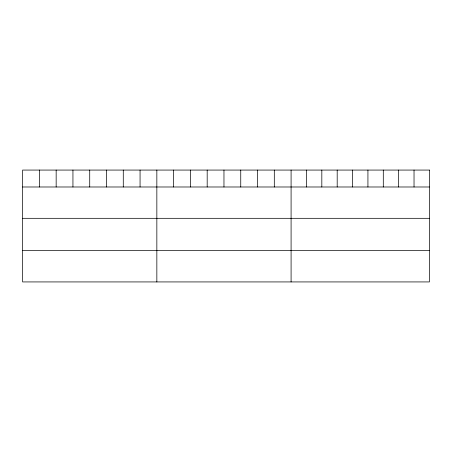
<?xml version="1.0" encoding="UTF-8"?>
<svg xmlns="http://www.w3.org/2000/svg" width="452" height="452" viewBox="0 0 452 452"><rect width="100%" height="100%" fill="white"/><g stroke="black" fill="none" stroke-linecap="round" stroke-linejoin="round"><path stroke-width="0.68" d="M22.6 186.987L429.4 186.987M22.6 218.316L429.4 218.316M22.6 250.6L429.4 250.6M414.032 170.071L414.032 186.987M398.664 170.071L398.664 186.987M383.296 170.071L383.296 186.987M367.928 170.071L367.928 186.987M352.56 170.071L352.56 186.987M337.192 170.071L337.192 186.987M321.824 170.071L321.824 186.987M306.456 170.071L306.456 186.987M291.088 170.071L291.088 281.929M274.307 170.071L274.307 186.987M257.527 170.071L257.527 186.987M240.746 170.071L240.746 186.987M223.966 170.071L223.966 186.987M207.185 170.071L207.185 186.987M190.405 170.071L190.405 186.987M173.624 170.071L173.624 186.987M156.844 170.071L156.844 281.929M140.063 170.071L140.063 186.987M123.283 170.071L123.283 186.987M106.502 170.071L106.502 186.987M89.722 170.071L89.722 186.987M72.941 170.071L72.941 186.987M56.161 170.071L56.161 186.987M39.38 170.071L39.38 186.987M429.4 170.071L22.6 170.071L22.6 281.929L429.4 281.929L429.4 170.071"/></g></svg>
